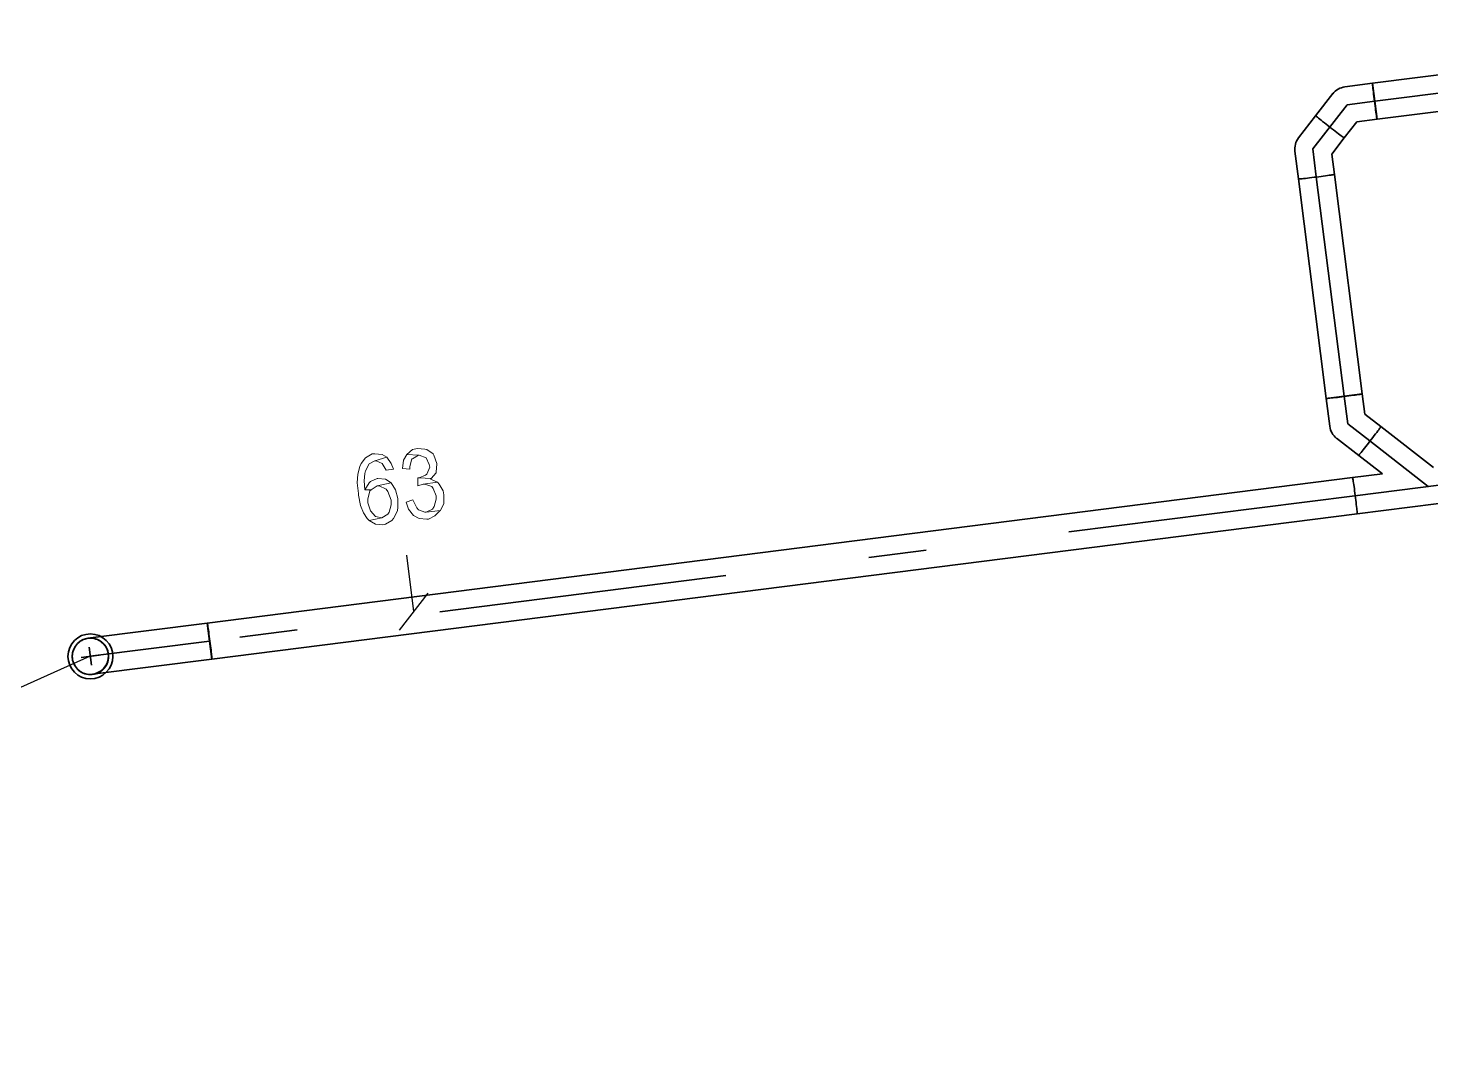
# Model space of a CAD drawing. Header units: metres. Extents: x 2713732.4 to 2713757.2, y 1226081.6 to 1226111.3.
# Drawn here: x 2713735.671 to 2713738.104, y 1226094.337 to 1226096.108 of the extents above; entities that cross this region are included whole.
import ezdxf

# ---------------------------------------------------------------- set-up
doc = ezdxf.new("R2010")
doc.units = ezdxf.units.M
doc.linetypes.add('DASHDOT', pattern=[1, 0.5, -0.25, 0, -0.25])
doc.linetypes.add('HIDDENX2', pattern=[0.75, 0.5, -0.25])
doc.layers.add('einlagen_boden_erstes_og', color=7, linetype='Continuous', true_color=0x000000)

msp = doc.modelspace()

# ---------------------------------------------------------------- linework, layer by layer
at = {"layer": 'einlagen_boden_erstes_og', "color": 5, "linetype": 'Continuous', "lineweight": 35, "true_color": 0x0000ff, "extrusion": (0.000477202, 0.001815, 0.999998)}
for p, q in [((2713738.7566, 1226096.1079, -0.1668), (2713738.0031, 1226096.0123, -0.1662)), ((2713738.011, 1226095.9498, -0.1661), (2713738.7646, 1226096.0454, -0.1667)), ((2713737.955, 1226096.0061, -0.1662), (2713738.0031, 1226096.0123, -0.1662)), ((2713738.0031, 1226096.0123, -0.1662), (2713738.011, 1226095.9498, -0.1661)), ((2713738.011, 1226095.9498, -0.1661), (2713738.0031, 1226096.0123, -0.1662)), ((2713738.0031, 1226096.0112, -0.1662), (2713738.0032, 1226096.0098, -0.1662)), ((2713738.0032, 1226096.0098, -0.1662), (2713738.0033, 1226096.008, -0.1662)), ((2713738.0033, 1226096.008, -0.1662), (2713738.0035, 1226096.0057, -0.1662)), ((2713738.0035, 1226096.0057, -0.1662), (2713738.0038, 1226096.003, -0.1662)), ((2713737.9043, 1226095.9559, -0.1661), (2713737.934, 1226095.9942, -0.1662)), ((2713738.0038, 1226096.003, -0.1662), (2713738.0041, 1226096, -0.1662)), ((2713738.0041, 1226096, -0.1662), (2713738.0045, 1226095.9966, -0.1662)), ((2713738.0045, 1226095.9966, -0.1662), (2713738.005, 1226095.9929, -0.1662)), ((2713738.005, 1226095.9929, -0.1662), (2713738.0054, 1226095.989, -0.1662)), ((2713738.0054, 1226095.989, -0.1662), (2713738.0059, 1226095.985, -0.1662)), ((2713738.0059, 1226095.985, -0.1662), (2713738.0064, 1226095.9809, -0.1662)), ((2713738.0064, 1226095.9809, -0.1662), (2713738.007, 1226095.9768, -0.1662)), ((2713737.9043, 1226095.9559, -0.1661), (2713737.8746, 1226095.9175, -0.166)), ((2713737.9061, 1226095.9543, -0.1661), (2713737.9051, 1226095.9551, -0.1661)), ((2713738.007, 1226095.9768, -0.1662), (2713738.0075, 1226095.9728, -0.1662)), ((2713738.0075, 1226095.9728, -0.1662), (2713738.008, 1226095.969, -0.1662)), ((2713738.008, 1226095.969, -0.1662), (2713738.0085, 1226095.9653, -0.1662)), ((2713738.0085, 1226095.9653, -0.1662), (2713738.009, 1226095.9619, -0.1661)), ((2713738.009, 1226095.9619, -0.1661), (2713738.0094, 1226095.9588, -0.1661)), ((2713738.0094, 1226095.9588, -0.1661), (2713738.0098, 1226095.9562, -0.1661)), ((2713738.0098, 1226095.9562, -0.1661), (2713738.0102, 1226095.9539, -0.1661)), ((2713737.9061, 1226095.9543, -0.1661), (2713737.9075, 1226095.9531, -0.1661)), ((2713737.9093, 1226095.9517, -0.1661), (2713737.9075, 1226095.9531, -0.1661)), ((2713737.9093, 1226095.9517, -0.1661), (2713737.9114, 1226095.95, -0.1661)), ((2713737.9139, 1226095.948, -0.1661), (2713737.9114, 1226095.95, -0.1661)), ((2713737.9165, 1226095.9459, -0.1661), (2713737.9139, 1226095.948, -0.1661)), ((2713737.9195, 1226095.9436, -0.1661), (2713737.9165, 1226095.9459, -0.1661)), ((2713737.9195, 1226095.9436, -0.1661), (2713737.9225, 1226095.9412, -0.1661)), ((2713737.9257, 1226095.9387, -0.1661), (2713737.9225, 1226095.9412, -0.1661)), ((2713737.929, 1226095.9362, -0.1661), (2713737.9257, 1226095.9387, -0.1661)), ((2713737.929, 1226095.9362, -0.1661), (2713737.9322, 1226095.9337, -0.1661)), ((2713737.9354, 1226095.9312, -0.1661), (2713737.9322, 1226095.9337, -0.1661)), ((2713737.9385, 1226095.9289, -0.1661), (2713737.9354, 1226095.9312, -0.1661)), ((2713737.9758, 1226095.9453, -0.1661), (2713737.9541, 1226095.9173, -0.166)), ((2713738.011, 1226095.9498, -0.1661), (2713737.9758, 1226095.9453, -0.1661)), ((2713738.0102, 1226095.9539, -0.1661), (2713738.0105, 1226095.9521, -0.1661)), ((2713738.0105, 1226095.9521, -0.1661), (2713738.0107, 1226095.9508, -0.1661)), ((2713737.9324, 1226095.8892, -0.166), (2713737.9541, 1226095.9173, -0.166)), ((2713737.9385, 1226095.9289, -0.1661), (2713737.9414, 1226095.9266, -0.1661)), ((2713737.9442, 1226095.9245, -0.166), (2713737.9414, 1226095.9266, -0.1661)), ((2713737.9466, 1226095.9227, -0.166), (2713737.9442, 1226095.9245, -0.166)), ((2713737.9488, 1226095.921, -0.166), (2713737.9466, 1226095.9227, -0.166)), ((2713737.9507, 1226095.9197, -0.166), (2713737.9488, 1226095.921, -0.166)), ((2713737.9521, 1226095.9186, -0.166), (2713737.9507, 1226095.9197, -0.166)), ((2713737.9521, 1226095.9186, -0.166), (2713737.9532, 1226095.9178, -0.166)), ((2713737.8683, 1226095.8943, -0.166), (2713737.8744, 1226095.8462, -0.1659)), ((2713737.9369, 1226095.8541, -0.1659), (2713737.9324, 1226095.8892, -0.166)), ((2713737.8744, 1226095.8462, -0.1659), (2713737.9227, 1226095.4655, -0.1652)), ((2713737.8768, 1226095.8462, -0.1659), (2713737.8755, 1226095.8461, -0.1659)), ((2713737.8755, 1226095.8461, -0.1659), (2713737.8768, 1226095.8462, -0.1659)), ((2713737.8786, 1226095.8464, -0.1659), (2713737.8768, 1226095.8462, -0.1659)), ((2713737.8768, 1226095.8462, -0.1659), (2713737.8786, 1226095.8464, -0.1659)), ((2713737.8809, 1226095.8466, -0.1659), (2713737.8786, 1226095.8464, -0.1659)), ((2713737.8786, 1226095.8464, -0.1659), (2713737.8809, 1226095.8466, -0.1659)), ((2713737.8836, 1226095.8469, -0.1659), (2713737.8809, 1226095.8466, -0.1659)), ((2713737.8809, 1226095.8466, -0.1659), (2713737.8836, 1226095.8469, -0.1659)), ((2713737.8867, 1226095.8472, -0.1659), (2713737.8836, 1226095.8469, -0.1659)), ((2713737.8836, 1226095.8469, -0.1659), (2713737.8867, 1226095.8472, -0.1659)), ((2713737.8901, 1226095.8476, -0.1659), (2713737.8867, 1226095.8472, -0.1659)), ((2713737.8867, 1226095.8472, -0.1659), (2713737.8901, 1226095.8476, -0.1659)), ((2713737.8937, 1226095.848, -0.1659), (2713737.8901, 1226095.8476, -0.1659)), ((2713737.8901, 1226095.8476, -0.1659), (2713737.8937, 1226095.848, -0.1659)), ((2713737.8976, 1226095.8485, -0.1659), (2713737.8937, 1226095.848, -0.1659)), ((2713737.8937, 1226095.848, -0.1659), (2713737.8976, 1226095.8485, -0.1659)), ((2713737.9016, 1226095.849, -0.1659), (2713737.8976, 1226095.8485, -0.1659)), ((2713737.8976, 1226095.8485, -0.1659), (2713737.9016, 1226095.849, -0.1659)), ((2713737.9057, 1226095.8495, -0.1659), (2713737.9016, 1226095.849, -0.1659)), ((2713737.9016, 1226095.849, -0.1659), (2713737.9057, 1226095.8495, -0.1659)), ((2713737.9098, 1226095.85, -0.1659), (2713737.9057, 1226095.8495, -0.1659)), ((2713737.9057, 1226095.8495, -0.1659), (2713737.9098, 1226095.85, -0.1659)), ((2713737.9138, 1226095.8505, -0.1659), (2713737.9098, 1226095.85, -0.1659)), ((2713737.9098, 1226095.85, -0.1659), (2713737.9138, 1226095.8505, -0.1659)), ((2713737.9177, 1226095.8511, -0.1659), (2713737.9138, 1226095.8505, -0.1659)), ((2713737.9138, 1226095.8505, -0.1659), (2713737.9177, 1226095.8511, -0.1659)), ((2713737.9213, 1226095.8516, -0.1659), (2713737.9177, 1226095.8511, -0.1659)), ((2713737.9177, 1226095.8511, -0.1659), (2713737.9213, 1226095.8516, -0.1659)), ((2713737.9247, 1226095.852, -0.1659), (2713737.9213, 1226095.8516, -0.1659)), ((2713737.9213, 1226095.8516, -0.1659), (2713737.9247, 1226095.852, -0.1659)), ((2713737.9278, 1226095.8525, -0.1659), (2713737.9247, 1226095.852, -0.1659)), ((2713737.9247, 1226095.852, -0.1659), (2713737.9278, 1226095.8525, -0.1659)), ((2713737.9305, 1226095.8529, -0.1659), (2713737.9278, 1226095.8525, -0.1659)), ((2713737.9278, 1226095.8525, -0.1659), (2713737.9305, 1226095.8529, -0.1659)), ((2713737.9327, 1226095.8532, -0.1659), (2713737.9305, 1226095.8529, -0.1659)), ((2713737.9305, 1226095.8529, -0.1659), (2713737.9327, 1226095.8532, -0.1659)), ((2713737.9345, 1226095.8535, -0.1659), (2713737.9327, 1226095.8532, -0.1659)), ((2713737.9327, 1226095.8532, -0.1659), (2713737.9345, 1226095.8535, -0.1659)), ((2713737.9358, 1226095.8538, -0.1659), (2713737.9345, 1226095.8535, -0.1659)), ((2713737.9345, 1226095.8535, -0.1659), (2713737.9358, 1226095.8538, -0.1659)), ((2713737.9852, 1226095.4734, -0.1652), (2713737.9369, 1226095.8541, -0.1659)), ((2713737.9227, 1226095.4655, -0.1652), (2713737.9852, 1226095.4734, -0.1652)), ((2713737.9852, 1226095.4734, -0.1652), (2713737.9227, 1226095.4655, -0.1652)), ((2713737.9459, 1226095.4678, -0.1652), (2713737.9499, 1226095.4683, -0.1652)), ((2713737.9499, 1226095.4683, -0.1652), (2713737.954, 1226095.4688, -0.1652)), ((2713737.954, 1226095.4688, -0.1652), (2713737.9581, 1226095.4693, -0.1652)), ((2713737.9581, 1226095.4693, -0.1652), (2713737.9621, 1226095.4698, -0.1652)), ((2713737.9621, 1226095.4698, -0.1652), (2713737.966, 1226095.4704, -0.1652)), ((2713737.966, 1226095.4704, -0.1652), (2713737.9696, 1226095.4709, -0.1652)), ((2713737.9696, 1226095.4709, -0.1652), (2713737.973, 1226095.4713, -0.1652)), ((2713737.973, 1226095.4713, -0.1652), (2713737.9761, 1226095.4718, -0.1652)), ((2713737.9761, 1226095.4718, -0.1652), (2713737.9788, 1226095.4722, -0.1652)), ((2713737.9788, 1226095.4722, -0.1652), (2713737.9811, 1226095.4725, -0.1652)), ((2713737.9811, 1226095.4725, -0.1652), (2713737.9828, 1226095.4728, -0.1652)), ((2713737.9828, 1226095.4728, -0.1652), (2713737.9842, 1226095.4731, -0.1652)), ((2713737.9852, 1226095.4734, -0.1652), (2713737.9897, 1226095.4382, -0.1652)), ((2713737.9288, 1226095.4173, -0.1651), (2713737.9227, 1226095.4655, -0.1652)), ((2713737.9238, 1226095.4654, -0.1652), (2713737.9251, 1226095.4655, -0.1652)), ((2713737.9251, 1226095.4655, -0.1652), (2713737.9269, 1226095.4657, -0.1652)), ((2713737.9269, 1226095.4657, -0.1652), (2713737.9292, 1226095.4659, -0.1652)), ((2713737.9292, 1226095.4659, -0.1652), (2713737.9319, 1226095.4662, -0.1652)), ((2713737.9319, 1226095.4662, -0.1652), (2713737.935, 1226095.4665, -0.1652)), ((2713737.935, 1226095.4665, -0.1652), (2713737.9384, 1226095.4669, -0.1652)), ((2713737.9384, 1226095.4669, -0.1652), (2713737.9421, 1226095.4673, -0.1652)), ((2713737.9421, 1226095.4673, -0.1652), (2713737.9459, 1226095.4678, -0.1652)), ((2713737.9897, 1226095.4382, -0.1652), (2713738.0177, 1226095.4165, -0.1652)), ((2713737.9791, 1226095.3667, -0.1651), (2713737.9408, 1226095.3964, -0.1651)), ((2713738.0013, 1226095.3946, -0.1651), (2713738.0037, 1226095.3978, -0.1651)), ((2713738.0061, 1226095.4009, -0.1651), (2713738.0037, 1226095.3978, -0.1651)), ((2713738.0083, 1226095.4038, -0.1651), (2713738.0061, 1226095.4009, -0.1651)), ((2713738.0104, 1226095.4065, -0.1651), (2713738.0083, 1226095.4038, -0.1651)), ((2713738.0123, 1226095.409, -0.1651), (2713738.0104, 1226095.4065, -0.1651)), ((2713738.0139, 1226095.4112, -0.1652), (2713738.0123, 1226095.409, -0.1651)), ((2713738.0153, 1226095.413, -0.1652), (2713738.0139, 1226095.4112, -0.1652)), ((2713738.0163, 1226095.4145, -0.1652), (2713738.0153, 1226095.413, -0.1652)), ((2713738.0171, 1226095.4156, -0.1652), (2713738.0163, 1226095.4145, -0.1652)), ((2713738.1089, 1226095.3458, -0.1651), (2713738.0177, 1226095.4165, -0.1652)), ((2713737.9819, 1226095.3699, -0.1651), (2713737.9833, 1226095.3717, -0.1651)), ((2713737.985, 1226095.3738, -0.1651), (2713737.9833, 1226095.3717, -0.1651)), ((2713737.9869, 1226095.3762, -0.1651), (2713737.985, 1226095.3738, -0.1651)), ((2713737.9869, 1226095.3762, -0.1651), (2713737.989, 1226095.3789, -0.1651)), ((2713737.9913, 1226095.3818, -0.1651), (2713737.989, 1226095.3789, -0.1651)), ((2713737.9913, 1226095.3818, -0.1651), (2713737.9937, 1226095.3849, -0.1651)), ((2713737.9937, 1226095.3849, -0.1651), (2713737.9962, 1226095.3881, -0.1651)), ((2713737.9987, 1226095.3913, -0.1651), (2713737.9962, 1226095.3881, -0.1651)), ((2713738.0013, 1226095.3946, -0.1651), (2713737.9987, 1226095.3913, -0.1651)), ((2713737.9791, 1226095.3667, -0.1651), (2713738.0206, 1226095.3346, -0.165)), ((2713737.9807, 1226095.3685, -0.1651), (2713737.9798, 1226095.3675, -0.1651)), ((2713737.9819, 1226095.3699, -0.1651), (2713737.9807, 1226095.3685, -0.1651)), ((2713737.9685, 1226095.328, -0.165), (2713735.9815, 1226095.0758, -0.1636)), ((2713738.0206, 1226095.3346, -0.165), (2713737.9685, 1226095.328, -0.165)), ((2713737.9688, 1226095.3269, -0.165), (2713737.9691, 1226095.3256, -0.165)), ((2713737.9691, 1226095.3256, -0.165), (2713737.9688, 1226095.3269, -0.165)), ((2713737.9691, 1226095.3256, -0.165), (2713737.9694, 1226095.3238, -0.165)), ((2713737.9694, 1226095.3238, -0.165), (2713737.9691, 1226095.3256, -0.165)), ((2713737.9694, 1226095.3238, -0.165), (2713737.9697, 1226095.3216, -0.165)), ((2713737.9697, 1226095.3216, -0.165), (2713737.9694, 1226095.3238, -0.165)), ((2713737.9697, 1226095.3216, -0.165), (2713737.9701, 1226095.3189, -0.165)), ((2713737.9701, 1226095.3189, -0.165), (2713737.9697, 1226095.3216, -0.165)), ((2713737.9701, 1226095.3189, -0.165), (2713737.9706, 1226095.3158, -0.165)), ((2713737.9706, 1226095.3158, -0.165), (2713737.9701, 1226095.3189, -0.165)), ((2713737.9706, 1226095.3158, -0.165), (2713737.9711, 1226095.3124, -0.165)), ((2713737.9711, 1226095.3124, -0.165), (2713737.9706, 1226095.3158, -0.165)), ((2713737.9711, 1226095.3124, -0.165), (2713737.9716, 1226095.3088, -0.1649)), ((2713737.9716, 1226095.3088, -0.1649), (2713737.9711, 1226095.3124, -0.165)), ((2713737.9716, 1226095.3088, -0.1649), (2713737.9721, 1226095.3049, -0.1649)), ((2713737.9721, 1226095.3049, -0.1649), (2713737.9716, 1226095.3088, -0.1649)), ((2713737.9721, 1226095.3049, -0.1649), (2713737.9726, 1226095.3009, -0.1649)), ((2713737.9726, 1226095.3009, -0.1649), (2713737.9721, 1226095.3049, -0.1649)), ((2713737.9726, 1226095.3009, -0.1649), (2713737.9731, 1226095.2968, -0.1649)), ((2713737.9731, 1226095.2968, -0.1649), (2713737.9726, 1226095.3009, -0.1649)), ((2713737.9731, 1226095.2968, -0.1649), (2713737.9736, 1226095.2927, -0.1649)), ((2713737.9736, 1226095.2927, -0.1649), (2713737.9731, 1226095.2968, -0.1649)), ((2713737.9736, 1226095.2927, -0.1649), (2713737.9741, 1226095.2887, -0.1649)), ((2713737.9741, 1226095.2887, -0.1649), (2713737.9736, 1226095.2927, -0.1649)), ((2713737.9741, 1226095.2887, -0.1649), (2713737.9746, 1226095.2848, -0.1649)), ((2713737.9746, 1226095.2848, -0.1649), (2713737.9741, 1226095.2887, -0.1649)), ((2713737.9746, 1226095.2848, -0.1649), (2713737.975, 1226095.2812, -0.1649)), ((2713737.975, 1226095.2812, -0.1649), (2713737.9746, 1226095.2848, -0.1649)), ((2713737.975, 1226095.2812, -0.1649), (2713737.9754, 1226095.2778, -0.1649)), ((2713737.9754, 1226095.2778, -0.1649), (2713737.975, 1226095.2812, -0.1649)), ((2713737.9754, 1226095.2778, -0.1649), (2713737.9757, 1226095.2747, -0.1649)), ((2713737.9757, 1226095.2747, -0.1649), (2713737.9754, 1226095.2778, -0.1649)), ((2713737.9757, 1226095.2747, -0.1649), (2713737.976, 1226095.272, -0.1649)), ((2713737.976, 1226095.272, -0.1649), (2713737.9757, 1226095.2747, -0.1649)), ((2713737.9765, 1226095.2655, -0.1649), (2713738.1669, 1226095.2896, -0.165)), ((2713735.9894, 1226095.0133, -0.1635), (2713737.9765, 1226095.2655, -0.1649)), ((2713737.976, 1226095.272, -0.1649), (2713737.9762, 1226095.2697, -0.1649)), ((2713737.9762, 1226095.2697, -0.1649), (2713737.976, 1226095.272, -0.1649)), ((2713737.9762, 1226095.2697, -0.1649), (2713737.9764, 1226095.2679, -0.1649)), ((2713737.9764, 1226095.2679, -0.1649), (2713737.9762, 1226095.2697, -0.1649)), ((2713737.9764, 1226095.2679, -0.1649), (2713737.9765, 1226095.2666, -0.1649)), ((2713737.9765, 1226095.2666, -0.1649), (2713737.9764, 1226095.2679, -0.1649)), ((2713735.9815, 1226095.0758, -0.1636), (2713735.7746, 1226095.0496, -0.1634)), ((2713735.9894, 1226095.0133, -0.1635), (2713735.9815, 1226095.0758, -0.1636)), ((2713735.9894, 1226095.0133, -0.1635), (2713735.9815, 1226095.0758, -0.1636)), ((2713735.9818, 1226095.0748, -0.1636), (2713735.982, 1226095.0735, -0.1636)), ((2713735.982, 1226095.0735, -0.1636), (2713735.9823, 1226095.0717, -0.1636)), ((2713735.9823, 1226095.0717, -0.1636), (2713735.9827, 1226095.0694, -0.1636)), ((2713735.9827, 1226095.0694, -0.1636), (2713735.9831, 1226095.0667, -0.1636)), ((2713735.9831, 1226095.0667, -0.1636), (2713735.9835, 1226095.0636, -0.1636)), ((2713735.9835, 1226095.0636, -0.1636), (2713735.984, 1226095.0603, -0.1635)), ((2713735.984, 1226095.0603, -0.1635), (2713735.9845, 1226095.0566, -0.1635)), ((2713735.9845, 1226095.0566, -0.1635), (2713735.985, 1226095.0527, -0.1635)), ((2713735.7746, 1226095.0496, -0.1634), (2713735.7787, 1226095.0498, -0.1634)), ((2713735.7787, 1226095.0498, -0.1634), (2713735.7829, 1226095.0495, -0.1634)), ((2713735.7829, 1226095.0495, -0.1634), (2713735.7869, 1226095.0487, -0.1634)), ((2713735.7869, 1226095.0487, -0.1634), (2713735.7908, 1226095.0474, -0.1634)), ((2713735.7908, 1226095.0474, -0.1634), (2713735.7945, 1226095.0455, -0.1634)), ((2713735.7945, 1226095.0455, -0.1634), (2713735.7979, 1226095.0432, -0.1634)), ((2713735.7979, 1226095.0432, -0.1634), (2713735.801, 1226095.0405, -0.1634)), ((2713735.801, 1226095.0405, -0.1634), (2713735.8037, 1226095.0374, -0.1634)), ((2713735.8037, 1226095.0374, -0.1634), (2713735.8059, 1226095.0339, -0.1634)), ((2713735.8059, 1226095.0339, -0.1634), (2713735.8078, 1226095.0302, -0.1634)), ((2713735.8078, 1226095.0302, -0.1634), (2713735.8091, 1226095.0263, -0.1634)), ((2713735.985, 1226095.0527, -0.1635), (2713735.9855, 1226095.0487, -0.1635)), ((2713735.9855, 1226095.0487, -0.1635), (2713735.9861, 1226095.0446, -0.1635)), ((2713735.9861, 1226095.0446, -0.1635), (2713735.9866, 1226095.0406, -0.1635)), ((2713735.9866, 1226095.0406, -0.1635), (2713735.9871, 1226095.0365, -0.1635)), ((2713735.9871, 1226095.0365, -0.1635), (2713735.9875, 1226095.0327, -0.1635)), ((2713735.9875, 1226095.0327, -0.1635), (2713735.988, 1226095.029, -0.1635)), ((2713735.7826, 1226094.9871, -0.1633), (2713735.9894, 1226095.0133, -0.1635)), ((2713735.8076, 1226095.0061, -0.1634), (2713735.8058, 1226095.0024, -0.1634)), ((2713735.809, 1226095.01, -0.1634), (2713735.8076, 1226095.0061, -0.1634)), ((2713735.8098, 1226095.0141, -0.1634), (2713735.809, 1226095.01, -0.1634)), ((2713735.8091, 1226095.0263, -0.1634), (2713735.8098, 1226095.0223, -0.1634)), ((2713735.8098, 1226095.0223, -0.1634), (2713735.8101, 1226095.0182, -0.1634)), ((2713735.8101, 1226095.0182, -0.1634), (2713735.8098, 1226095.0141, -0.1634)), ((2713735.988, 1226095.029, -0.1635), (2713735.9883, 1226095.0256, -0.1635)), ((2713735.9883, 1226095.0256, -0.1635), (2713735.9887, 1226095.0225, -0.1635)), ((2713735.9887, 1226095.0225, -0.1635), (2713735.989, 1226095.0198, -0.1635)), ((2713735.989, 1226095.0198, -0.1635), (2713735.9892, 1226095.0175, -0.1635)), ((2713735.9892, 1226095.0175, -0.1635), (2713735.9893, 1226095.0157, -0.1635)), ((2713735.9893, 1226095.0157, -0.1635), (2713735.9894, 1226095.0144, -0.1635)), ((2713735.7866, 1226094.9878, -0.1633), (2713735.7826, 1226094.9871, -0.1633)), ((2713735.7905, 1226094.9892, -0.1633), (2713735.7866, 1226094.9878, -0.1633)), ((2713735.7942, 1226094.991, -0.1633), (2713735.7905, 1226094.9892, -0.1633)), ((2713735.7977, 1226094.9932, -0.1633), (2713735.7942, 1226094.991, -0.1633)), ((2713735.8008, 1226094.9959, -0.1633), (2713735.7977, 1226094.9932, -0.1633)), ((2713735.8035, 1226094.999, -0.1633), (2713735.8008, 1226094.9959, -0.1633)), ((2713735.8058, 1226095.0024, -0.1634), (2713735.8035, 1226094.999, -0.1633))]:
    msp.add_line(p, q, dxfattribs=at)
at = {"layer": 'einlagen_boden_erstes_og', "color": 5, "linetype": 'DASHDOT', "lineweight": 35, "true_color": 0x0000ff, "extrusion": (0.000477202, 0.001815, 0.999998)}
for p, q in [((2713738.0071, 1226095.981, -0.1662), (2713738.7606, 1226096.0766, -0.1667)), ((2713737.9589, 1226095.9749, -0.1661), (2713738.0071, 1226095.981, -0.1662)), ((2713737.8995, 1226095.8982, -0.166), (2713737.9589, 1226095.9749, -0.1661)), ((2713737.8995, 1226095.8982, -0.166), (2713737.9056, 1226095.8501, -0.1659)), ((2713737.9539, 1226095.4694, -0.1652), (2713737.9056, 1226095.8501, -0.1659)), ((2713737.9601, 1226095.4213, -0.1651), (2713737.9539, 1226095.4694, -0.1652)), ((2713737.9601, 1226095.4213, -0.1651), (2713737.9984, 1226095.3916, -0.1651)), ((2713738.0999, 1226095.3129, -0.165), (2713737.9984, 1226095.3916, -0.1651)), ((2713738.1629, 1226095.3209, -0.1651), (2713737.9725, 1226095.2967, -0.1649)), ((2713737.9725, 1226095.2967, -0.1649), (2713735.9854, 1226095.0446, -0.1635)), ((2713735.7766, 1226095.0339, -0.1634), (2713735.7806, 1226095.0027, -0.1633)), ((2713735.7786, 1226095.0183, -0.1634), (2713735.9854, 1226095.0446, -0.1635)), ((2713735.7942, 1226095.0203, -0.1634), (2713735.763, 1226095.0163, -0.1634))]:
    msp.add_line(p, q, dxfattribs=at)
at = {"layer": 'einlagen_boden_erstes_og', "color": 7, "linetype": 'Continuous', "lineweight": 25, "extrusion": (0.000477202, 0.001815, 0.999998)}
for p, q in [((2713736.34, 1226095.0956, -0.1638), (2713736.3275, 1226095.1938, -0.164)), ((2713736.3151, 1226095.0634, -0.1637), (2713736.3649, 1226095.1277, -0.1638)), ((2713735.7786, 1226095.0183, -0.1634), (2713734.2531, 1226094.3371, -0.1614))]:
    msp.add_line(p, q, dxfattribs=at)
at = {"layer": 'einlagen_boden_erstes_og', "color": 7, "lineweight": 0}
for points in [[(2713736.346, 1226095.3788), (2713736.3374, 1226095.3767), (2713736.3276, 1226095.368), (2713736.3482, 1226095.3669), (2713736.3493, 1226095.3669), (2713736.3613, 1226095.3625), (2713736.3613, 1226095.3625), (2713736.3667, 1226095.3506), (2713736.3678, 1226095.3462), (2713736.3623, 1226095.3343), (2713736.3602, 1226095.3321), (2713736.3493, 1226095.3278), (2713736.3699, 1226095.3267), (2713736.3786, 1226095.3365), (2713736.3786, 1226095.3376), (2713736.3797, 1226095.3517), (2713736.3797, 1226095.3528), (2713736.3743, 1226095.3669), (2713736.3732, 1226095.3691), (2713736.3623, 1226095.3767), (2713736.3591, 1226095.3777)], [(2713736.2722, 1226095.3691), (2713736.2678, 1226095.3691), (2713736.2559, 1226095.3625), (2713736.2483, 1226095.3528), (2713736.2461, 1226095.3473), (2713736.2429, 1226095.3343), (2713736.2418, 1226095.3191), (2713736.2439, 1226095.3006), (2713736.2439, 1226095.2974), (2713736.2472, 1226095.28), (2713736.2526, 1226095.2669), (2713736.2591, 1226095.2572), (2713736.2624, 1226095.2539), (2713736.2841, 1226095.2583), (2713736.2733, 1226095.2604), (2713736.2646, 1226095.2702), (2713736.2602, 1226095.2843), (2713736.2602, 1226095.2908), (2713736.2635, 1226095.305), (2713736.2657, 1226095.3071), (2713736.2548, 1226095.3071), (2713736.2537, 1226095.3223), (2713736.2548, 1226095.3354), (2713736.2559, 1226095.3397), (2713736.2624, 1226095.3517), (2713736.2722, 1226095.3571), (2713736.2928, 1226095.3636), (2713736.2852, 1226095.368)], [(2713736.2928, 1226095.3636), (2713736.2722, 1226095.3571), (2713736.2744, 1226095.3571), (2713736.2852, 1226095.3528), (2713736.2917, 1226095.3408), (2713736.3048, 1226095.343), (2713736.3004, 1226095.3528)], [(2713736.3276, 1226095.368), (2713736.3221, 1226095.3582), (2713736.32, 1226095.3441), (2713736.333, 1226095.343), (2713736.333, 1226095.3473), (2713736.3363, 1226095.3604), (2713736.3374, 1226095.3604), (2713736.3482, 1226095.3669)], [(2713736.2776, 1226095.3267), (2713736.2765, 1226095.3267), (2713736.2646, 1226095.3213), (2713736.2624, 1226095.3191), (2713736.2548, 1226095.3071), (2713736.2657, 1226095.3071), (2713736.2765, 1226095.3137), (2713736.3004, 1226095.3191), (2713736.2906, 1226095.3256)], [(2713736.3471, 1226095.3278), (2713736.3471, 1226095.3137), (2713736.3558, 1226095.3169), (2713736.3808, 1226095.3202), (2713736.3689, 1226095.3256), (2713736.3699, 1226095.3267), (2713736.3493, 1226095.3278)], [(2713736.3004, 1226095.3191), (2713736.2765, 1226095.3137), (2713736.2798, 1226095.3137), (2713736.2917, 1226095.3082), (2713736.295, 1226095.3039), (2713736.3004, 1226095.2887), (2713736.3004, 1226095.2811), (2713736.2972, 1226095.268), (2713736.295, 1226095.2648), (2713736.2841, 1226095.2583), (2713736.2624, 1226095.2539), (2713736.2733, 1226095.2474), (2713736.2863, 1226095.2463), (2713736.2906, 1226095.2474), (2713736.3015, 1226095.2539), (2713736.3048, 1226095.2572), (2713736.3113, 1226095.2702), (2713736.3124, 1226095.2767), (2713736.3124, 1226095.2919), (2713736.3124, 1226095.2919), (2713736.308, 1226095.3071)], [(2713736.3808, 1226095.3202), (2713736.3558, 1226095.3169), (2713736.3591, 1226095.3169), (2713736.371, 1226095.3126), (2713736.3732, 1226095.3093), (2713736.3786, 1226095.2963), (2713736.3786, 1226095.2908), (2713736.3754, 1226095.2778), (2713736.3721, 1226095.2735), (2713736.3613, 1226095.268), (2713736.3862, 1226095.2713), (2713736.3917, 1226095.2832), (2713736.3917, 1226095.2984), (2713736.3906, 1226095.305), (2713736.3841, 1226095.3169)], [(2713736.3384, 1226095.2898), (2713736.3265, 1226095.2854), (2713736.3308, 1226095.2735), (2713736.3395, 1226095.2626), (2713736.3493, 1226095.2572), (2713736.3623, 1226095.2561), (2713736.3656, 1226095.2561), (2713736.3765, 1226095.2615), (2713736.3851, 1226095.2702), (2713736.3862, 1226095.2713), (2713736.3613, 1226095.268), (2713736.3591, 1226095.268), (2713736.3482, 1226095.2724), (2713736.345, 1226095.2756)]]:
    msp.add_lwpolyline(points, close=True, dxfattribs=at)
at = {"layer": 'einlagen_boden_erstes_og', "color": 5, "linetype": 'Continuous', "lineweight": 35, "true_color": 0x0000ff, "extrusion": (0.000477202, 0.001815, 0.999998)}
for radius in [0.039, 0.0315]:
    msp.add_circle((2713735.4697, 1226090.6478, 3520.5086), radius, dxfattribs=at)
at = {"layer": 'einlagen_boden_erstes_og', "color": 5, "linetype": 'HIDDENX2', "lineweight": 35, "true_color": 0x0000ff, "extrusion": (0.000477202, 0.001815, 0.999998)}
msp.add_circle((2713735.4697, 1226090.6478, 3520.5086), 0.0315, dxfattribs=at)
at = {"layer": 'einlagen_boden_erstes_og', "color": 5, "linetype": 'Continuous', "lineweight": 35, "true_color": 0x0000ff, "extrusion": (0.000477202, 0.001815, 0.999998)}
for centre, start, end in [((2713737.65, 1226091.6044, 3520.5086), 97.2326, 142.2269), ((2713737.5906, 1226091.5277, 3520.5086), 142.2269, 187.2326), ((2713737.6511, 1226091.0508, 3520.5086), 187.2326, 232.2267)]:
    msp.add_arc(centre, 0.0315, start, end, dxfattribs=at)

doc.saveas('drawing.dxf')
